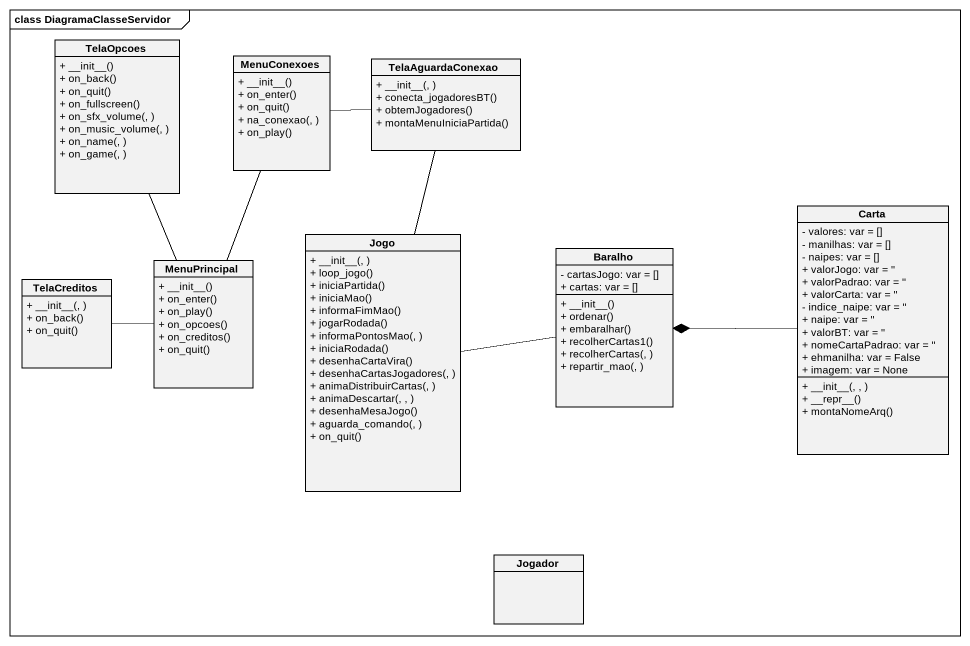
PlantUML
@startuml
mainframe class DiagramaClasseServidor
hide circle
hide empty members
skinparam classAttributeIconSize 0
class TelaOpcoes {
  + ~__init~__()
  + on_back()
  + on_quit()
  + on_fullscreen()
  + on_sfx_volume(, )
  + on_music_volume(, )
  + on_name(, )
  + on_game(, )
}
class MenuConexoes {
  + ~__init~__()
  + on_enter()
  + on_quit()
  + na_conexao(, )
  + on_play()
}
class TelaAguardaConexao {
  + ~__init~__(, )
  + conecta_jogadoresBT()
  + obtemJogadores()
  + montaMenuIniciaPartida()
}
class Carta {
  - valores: var = []
  - manilhas: var = []
  - naipes: var = []
  + valorJogo: var = ''
  + valorPadrao: var = ''
  + valorCarta: var = ''
  - indice_naipe: var = ''
  + naipe: var = ''
  + valorBT: var = ''
  + nomeCartaPadrao: var = ''
  + ehmanilha: var = False
  + imagem: var = None
  + ~__init~__(, , )
  + ~__repr~__()
  + montaNomeArq()
}
class MenuPrincipal {
  + ~__init~__()
  + on_enter()
  + on_play()
  + on_opcoes()
  + on_creditos()
  + on_quit()
}
class Jogo {
  + ~__init~__(, )
  + loop_jogo()
  + iniciaPartida()
  + iniciaMao()
  + informaFimMao()
  + jogarRodada()
  + informaPontosMao(, )
  + iniciaRodada()
  + desenhaCartaVira()
  + desenhaCartasJogadores(, )
  + animaDistribuirCartas(, )
  + animaDescartar(, , )
  + desenhaMesaJogo()
  + aguarda_comando(, )
  + on_quit()
}
class Baralho {
  - cartasJogo: var = []
  + cartas: var = []
  + ~__init~__()
  + ordenar()
  + embaralhar()
  + recolherCartas1()
  + recolherCartas(, )
  + repartir_mao(, )
}
class TelaCreditos {
  + ~__init~__(, )
  + on_back()
  + on_quit()
}
class Jogador
MenuConexoes -right- TelaAguardaConexao
TelaAguardaConexao -- Jogo
Carta -left-* Baralho
MenuPrincipal -up- TelaOpcoes
MenuPrincipal -up- MenuConexoes
MenuPrincipal -left- TelaCreditos
Jogo -right- Baralho
@enduml
